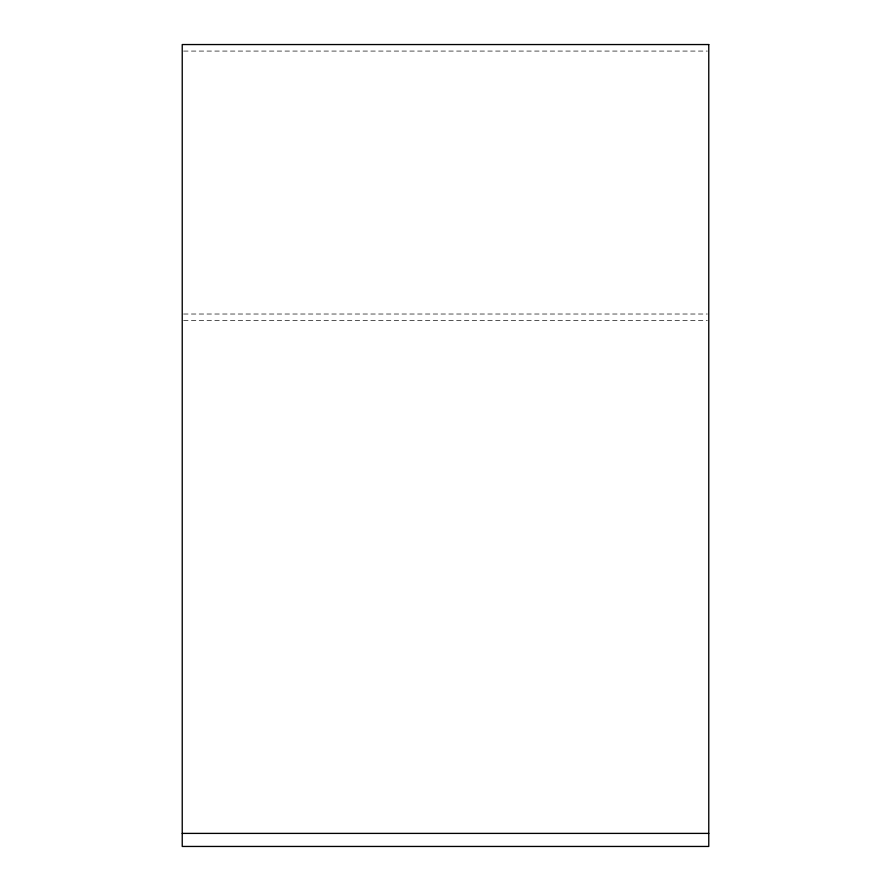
<?xml version="1.0" encoding="UTF-8"?>
<svg xmlns="http://www.w3.org/2000/svg" width="891" height="891" viewBox="0 0 891 891"><rect width="100%" height="100%" fill="white"/><g stroke="black" fill="none" stroke-linecap="round" stroke-linejoin="round"><path stroke-width="0.67" stroke-dasharray="4.46 3.34" d="M183.613 51.077L707.387 51.077M183.613 314.022L707.387 314.022M183.613 320.548L707.387 320.548"/><path stroke-width="1.34" d="M182.232 833.397L708.768 833.397M708.768 44.55L182.232 44.55L182.232 846.45L708.768 846.45L708.768 44.55"/></g></svg>
